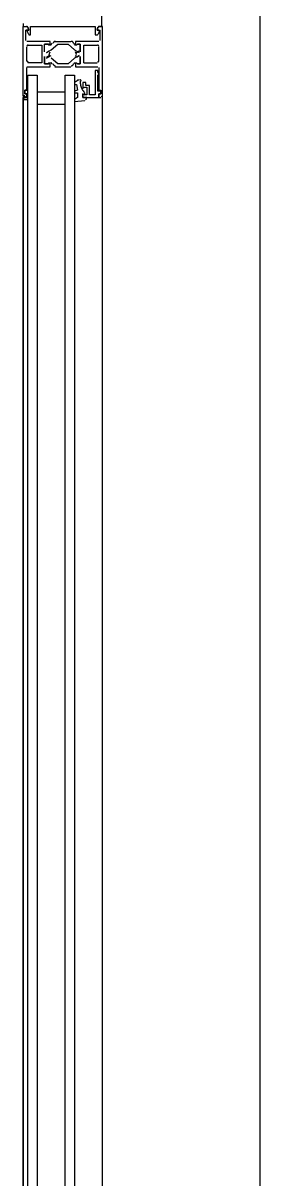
# Model space of a CAD drawing. Header units: millimetres. Extents: x 7649 to 34105, y 3983 to 25377.
# Drawn here: x 8473 to 8607, y 16413 to 17066 of the extents above; entities that cross this region are included whole.
import ezdxf

# ---------------------------------------------------------------- set-up
doc = ezdxf.new("R2010")
doc.units = ezdxf.units.MM

msp = doc.modelspace()

# ---------------------------------------------------------------- linework, layer by layer
at = {"layer": 'GEOMETRY', "color": 7}
for p, q in [((8606.71944, 19536.48056), (8606.71944, 14604.64722)), ((8517.29028, 17063.68472), (8517.29028, 17074.79722)), ((8472.84028, 17065.27222), (8472.84028, 17063.68472)), ((8472.84028, 17063.68472), (8474.42778, 17063.68472)), ((8472.84028, 17024.52639), (8472.84028, 17063.68472)), ((8472.84028, 17063.68472), (8474.42778, 17063.68472)), ((8474.42778, 17063.68472), (8475.48611, 17063.68472)), ((8474.78114, 17063.67977), (8474.69236, 17063.68472)), ((8474.78114, 17063.67977), (8474.69236, 17063.68472)), ((8474.86743, 17063.66524), (8474.78114, 17063.67977)), ((8474.86743, 17063.66524), (8474.78114, 17063.67977)), ((8474.95064, 17063.6416), (8474.86743, 17063.66524)), ((8474.95064, 17063.6416), (8474.86743, 17063.66524)), ((8475.03014, 17063.60931), (8474.95064, 17063.6416)), ((8475.03014, 17063.60931), (8474.95064, 17063.6416)), ((8475.10531, 17063.56886), (8475.03014, 17063.60931)), ((8475.10531, 17063.56886), (8475.03014, 17063.60931)), ((8475.17556, 17063.5207), (8475.10531, 17063.56886)), ((8475.17556, 17063.5207), (8475.10531, 17063.56886)), ((8475.24025, 17063.46532), (8475.17556, 17063.5207)), ((8475.24025, 17063.46532), (8475.17556, 17063.5207)), ((8475.29879, 17063.40318), (8475.24025, 17063.46532)), ((8475.29879, 17063.40318), (8475.24025, 17063.46532)), ((8475.35055, 17063.33475), (8475.29879, 17063.40318)), ((8475.35055, 17063.33475), (8475.29879, 17063.40318)), ((8475.39493, 17063.2605), (8475.35055, 17063.33475)), ((8475.39493, 17063.2605), (8475.35055, 17063.33475)), ((8475.4313, 17063.1809), (8475.39493, 17063.2605)), ((8475.4313, 17063.1809), (8475.39493, 17063.2605)), ((8475.45906, 17063.09643), (8475.4313, 17063.1809)), ((8475.45906, 17063.09643), (8475.4313, 17063.1809)), ((8476.01528, 17061.56806), (8475.48611, 17063.15556)), ((8475.48611, 17063.15556), (8476.01528, 17061.56806)), ((8477.07361, 17058.92222), (8477.07361, 17063.68472)), ((8477.07361, 17063.68472), (8513.58611, 17063.68472)), ((8513.58611, 17063.68472), (8513.58611, 17058.92222)), ((8515.17361, 17063.15556), (8514.64444, 17061.56806)), ((8514.64444, 17061.56806), (8515.17361, 17063.15556)), ((8515.22842, 17063.1809), (8515.20066, 17063.09643)), ((8515.22842, 17063.1809), (8515.20066, 17063.09643)), ((8515.2648, 17063.2605), (8515.22842, 17063.1809)), ((8515.2648, 17063.2605), (8515.22842, 17063.1809)), ((8515.30917, 17063.33475), (8515.2648, 17063.2605)), ((8515.30917, 17063.33475), (8515.2648, 17063.2605)), ((8515.36093, 17063.40318), (8515.30917, 17063.33475)), ((8515.36093, 17063.40318), (8515.30917, 17063.33475)), ((8515.41947, 17063.46532), (8515.36093, 17063.40318)), ((8515.41947, 17063.46532), (8515.36093, 17063.40318)), ((8515.48417, 17063.5207), (8515.41947, 17063.46532)), ((8515.48417, 17063.5207), (8515.41947, 17063.46532)), ((8515.55441, 17063.56886), (8515.48417, 17063.5207)), ((8515.55441, 17063.56886), (8515.48417, 17063.5207)), ((8515.62959, 17063.60931), (8515.55441, 17063.56886)), ((8515.62959, 17063.60931), (8515.55441, 17063.56886)), ((8515.70908, 17063.6416), (8515.62959, 17063.60931)), ((8515.70908, 17063.6416), (8515.62959, 17063.60931)), ((8517.81944, 17063.68472), (8515.70278, 17063.68472)), ((8515.70278, 17063.68472), (8517.29028, 17063.68472)), ((8515.79229, 17063.66524), (8515.70908, 17063.6416)), ((8515.79229, 17063.66524), (8515.70908, 17063.6416)), ((8515.87858, 17063.67977), (8515.79229, 17063.66524)), ((8515.87858, 17063.67977), (8515.79229, 17063.66524)), ((8515.96736, 17063.68472), (8515.87858, 17063.67977)), ((8515.96736, 17063.68472), (8515.87858, 17063.67977)), ((8517.81944, 17024.52639), (8517.81944, 17063.68472)), ((8474.42778, 17055.74722), (8474.42778, 17061.56806)), ((8474.42778, 17061.56806), (8476.01528, 17061.56806)), ((8476.01528, 17061.56806), (8474.42778, 17061.56806)), ((8475.00235, 17061.68765), (8475.04737, 17061.41257)), ((8475.04737, 17061.41257), (8475.10731, 17061.14145)), ((8475.10731, 17061.14145), (8475.18188, 17060.87485)), ((8475.18188, 17060.87485), (8475.2708, 17060.61334)), ((8475.2708, 17060.61334), (8475.3738, 17060.35747)), ((8475.3738, 17060.35747), (8475.49058, 17060.10782)), ((8475.49058, 17060.10782), (8475.62086, 17059.86494)), ((8475.62086, 17059.86494), (8475.76437, 17059.62939)), ((8475.76437, 17059.62939), (8475.92081, 17059.40175)), ((8475.92081, 17059.40175), (8476.08991, 17059.18257)), ((8476.01528, 17058.92222), (8477.07361, 17058.92222)), ((8476.08991, 17059.18257), (8476.27139, 17058.97242)), ((8476.27139, 17058.97242), (8476.46496, 17058.77185)), ((8513.58611, 17058.92222), (8514.64444, 17058.92222)), ((8514.64444, 17061.56806), (8516.23194, 17061.56806)), ((8515.70278, 17061.56806), (8514.64444, 17061.56806)), ((8514.72393, 17058.77185), (8514.9175, 17058.97242)), ((8514.9175, 17058.97242), (8515.09897, 17059.18257)), ((8515.09897, 17059.18257), (8515.26808, 17059.40175)), ((8515.26808, 17059.40175), (8515.42452, 17059.62939)), ((8515.42452, 17059.62939), (8515.56803, 17059.86494)), ((8515.56803, 17059.86494), (8515.69831, 17060.10782)), ((8515.69831, 17060.10782), (8515.81509, 17060.35747)), ((8515.81509, 17060.35747), (8515.91808, 17060.61334)), ((8515.91808, 17060.61334), (8516.00701, 17060.87485)), ((8516.00701, 17060.87485), (8516.08158, 17061.14145)), ((8516.08158, 17061.14145), (8516.14152, 17061.41257)), ((8516.14152, 17061.41257), (8516.18654, 17061.68765)), ((8516.23194, 17061.56806), (8516.23194, 17055.74722)), ((8488.18611, 17055.21806), (8474.95694, 17055.21806)), ((8474.96419, 17052.41535), (8474.95694, 17052.30764)), ((8474.95694, 17044.10556), (8474.95694, 17052.04306)), ((8474.9853, 17052.51865), (8474.96419, 17052.41535)), ((8475.01932, 17052.6166), (8474.9853, 17052.51865)), ((8475.06531, 17052.70826), (8475.01932, 17052.6166)), ((8475.12233, 17052.79268), (8475.06531, 17052.70826)), ((8475.18943, 17052.86891), (8475.12233, 17052.79268)), ((8475.26566, 17052.936), (8475.18943, 17052.86891)), ((8475.35007, 17052.99302), (8475.26566, 17052.936)), ((8475.44173, 17053.03901), (8475.35007, 17052.99302)), ((8475.53968, 17053.07304), (8475.44173, 17053.03901)), ((8475.48611, 17053.10139), (8483.42361, 17053.10139)), ((8475.64299, 17053.09414), (8475.53968, 17053.07304)), ((8475.75069, 17053.10139), (8475.64299, 17053.09414)), ((8483.42361, 17053.10139), (8483.42361, 17043.04722)), ((8487.12778, 17053.63056), (8485.01111, 17053.63056)), ((8485.01111, 17049.39722), (8485.01111, 17053.63056)), ((8485.01111, 17053.63056), (8487.12778, 17053.63056)), ((8485.01111, 17049.39722), (8485.01111, 17053.63056)), ((8486.06944, 17048.86806), (8488.71528, 17050.45556)), ((8486.06944, 17048.86806), (8487.65694, 17049.92639)), ((8487.65694, 17053.10139), (8487.12778, 17053.63056)), ((8487.12778, 17053.63056), (8487.65694, 17053.10139)), ((8487.65694, 17053.10139), (8488.18611, 17053.63056)), ((8488.71528, 17053.10139), (8487.65694, 17053.10139)), ((8487.65694, 17047.80972), (8488.18611, 17049.39722)), ((8488.18611, 17053.63056), (8488.18611, 17055.21806)), ((8488.60525, 17053.64575), (8488.68354, 17053.66546)), ((8488.68354, 17053.66546), (8488.75845, 17053.69261)), ((8488.71528, 17050.45556), (8492.41944, 17053.63056)), ((8488.75845, 17053.69261), (8488.82958, 17053.72678)), ((8488.82958, 17053.72678), (8488.89652, 17053.76756)), ((8488.89652, 17053.76756), (8488.95884, 17053.81452)), ((8488.95884, 17053.81452), (8489.01614, 17053.86725)), ((8489.01614, 17053.86725), (8489.06801, 17053.92534)), ((8489.06801, 17053.92534), (8489.11404, 17053.98836)), ((8489.11404, 17053.98836), (8489.15381, 17054.05589)), ((8489.15381, 17054.05589), (8489.18691, 17054.12753)), ((8489.18691, 17054.12753), (8489.21294, 17054.20284)), ((8489.21294, 17054.20284), (8489.23147, 17054.28141)), ((8489.83278, 17054.28663), (8489.79522, 17054.1333)), ((8489.88718, 17054.43182), (8489.83278, 17054.28663)), ((8489.95724, 17054.56787), (8489.88718, 17054.43182)), ((8490.04176, 17054.69379), (8489.95724, 17054.56787)), ((8490.13956, 17054.8086), (8490.04176, 17054.69379)), ((8490.24946, 17054.9113), (8490.13956, 17054.8086)), ((8490.37027, 17055.00091), (8490.24946, 17054.9113)), ((8490.50081, 17055.07645), (8490.37027, 17055.00091)), ((8490.63989, 17055.13692), (8490.50081, 17055.07645)), ((8490.78632, 17055.18134), (8490.63989, 17055.13692)), ((8490.93893, 17055.20871), (8490.78632, 17055.18134)), ((8490.83194, 17055.21806), (8499.82778, 17055.21806)), ((8491.09653, 17055.21806), (8490.93893, 17055.20871)), ((8492.41944, 17053.63056), (8498.24028, 17053.63056)), ((8498.24028, 17053.63056), (8501.94444, 17050.45556)), ((8500.24996, 17055.20871), (8500.09236, 17055.21806)), ((8500.40256, 17055.18134), (8500.24996, 17055.20871)), ((8500.549, 17055.13692), (8500.40256, 17055.18134)), ((8500.68808, 17055.07645), (8500.549, 17055.13692)), ((8500.81862, 17055.00091), (8500.68808, 17055.07645)), ((8500.93943, 17054.9113), (8500.81862, 17055.00091)), ((8501.04933, 17054.8086), (8500.93943, 17054.9113)), ((8501.14713, 17054.69379), (8501.04933, 17054.8086)), ((8501.23165, 17054.56787), (8501.14713, 17054.69379)), ((8501.3017, 17054.43182), (8501.23165, 17054.56787)), ((8501.3561, 17054.28663), (8501.3017, 17054.43182)), ((8501.39367, 17054.1333), (8501.3561, 17054.28663)), ((8501.42825, 17054.28141), (8501.44821, 17054.19796)), ((8501.44821, 17054.19796), (8501.47657, 17054.11831)), ((8501.47657, 17054.11831), (8501.51283, 17054.04295)), ((8501.51283, 17054.04295), (8501.55647, 17053.97235)), ((8501.55647, 17053.97235), (8501.60699, 17053.90699)), ((8501.60699, 17053.90699), (8501.66389, 17053.84736)), ((8501.66389, 17053.84736), (8501.72664, 17053.79394)), ((8501.72664, 17053.79394), (8501.79475, 17053.7472)), ((8501.79475, 17053.7472), (8501.86771, 17053.70763)), ((8501.86771, 17053.70763), (8501.945, 17053.67569)), ((8503.00278, 17053.10139), (8501.94444, 17053.10139)), ((8501.94444, 17050.45556), (8504.59028, 17048.86806)), ((8501.945, 17053.67569), (8502.02613, 17053.65189)), ((8502.02613, 17053.65189), (8502.11058, 17053.63668)), ((8515.70278, 17055.21806), (8502.47361, 17055.21806)), ((8502.47361, 17055.21806), (8502.47361, 17053.63056)), ((8502.47361, 17053.63056), (8503.00278, 17053.10139)), ((8503.00278, 17047.80972), (8502.47361, 17049.39722)), ((8503.53194, 17053.63056), (8503.00278, 17053.10139)), ((8503.00278, 17053.10139), (8503.53194, 17053.63056)), ((8503.00278, 17048.86806), (8504.59028, 17049.92639)), ((8505.11944, 17053.63056), (8503.53194, 17053.63056)), ((8503.53194, 17053.63056), (8505.11944, 17053.63056)), ((8505.11944, 17049.39722), (8505.11944, 17053.63056)), ((8505.11944, 17053.63056), (8505.11944, 17049.39722)), ((8507.23611, 17043.04722), (8507.23611, 17053.10139)), ((8507.23611, 17053.10139), (8514.64444, 17053.10139)), ((8515.01674, 17053.09414), (8514.90903, 17053.10139)), ((8515.12004, 17053.07304), (8515.01674, 17053.09414)), ((8515.21799, 17053.03901), (8515.12004, 17053.07304)), ((8515.30965, 17052.99302), (8515.21799, 17053.03901)), ((8515.39407, 17052.936), (8515.30965, 17052.99302)), ((8515.47029, 17052.86891), (8515.39407, 17052.936)), ((8515.53739, 17052.79268), (8515.47029, 17052.86891)), ((8515.59441, 17052.70826), (8515.53739, 17052.79268)), ((8515.6404, 17052.6166), (8515.59441, 17052.70826)), ((8515.67442, 17052.51865), (8515.6404, 17052.6166)), ((8515.69553, 17052.41535), (8515.67442, 17052.51865)), ((8515.70278, 17052.30764), (8515.69553, 17052.41535)), ((8515.70278, 17044.10556), (8515.70278, 17052.04306)), ((8474.95694, 17044.37014), (8474.96419, 17044.26243)), ((8474.96419, 17044.26243), (8474.9853, 17044.15913)), ((8474.9853, 17044.15913), (8475.01932, 17044.06117)), ((8475.01932, 17044.06117), (8475.06531, 17043.96952)), ((8475.06531, 17043.96952), (8475.12233, 17043.8851)), ((8475.12233, 17043.8851), (8475.18943, 17043.80887)), ((8475.18943, 17043.80887), (8475.26566, 17043.74178)), ((8475.26566, 17043.74178), (8475.35007, 17043.68476)), ((8475.35007, 17043.68476), (8475.44173, 17043.63877)), ((8475.44173, 17043.63877), (8475.53968, 17043.60474)), ((8483.42361, 17043.04722), (8475.48611, 17043.04722)), ((8475.53968, 17043.60474), (8475.64299, 17043.58363)), ((8475.64299, 17043.58363), (8475.75069, 17043.57639)), ((8485.01111, 17046.75139), (8485.01111, 17042.51806)), ((8485.01111, 17042.51806), (8485.01111, 17046.75139)), ((8486.06944, 17045.69306), (8488.71528, 17047.28056)), ((8486.06944, 17046.22222), (8487.65694, 17047.28056)), ((8487.12778, 17042.51806), (8487.65694, 17043.04722)), ((8487.65694, 17043.04722), (8487.12778, 17042.51806)), ((8488.18611, 17046.75139), (8487.65694, 17047.80972)), ((8487.65694, 17043.04722), (8488.18611, 17043.04722)), ((8488.18611, 17042.51806), (8487.65694, 17043.04722)), ((8488.64819, 17043.02229), (8488.56551, 17043.03888)), ((8488.72752, 17042.99744), (8488.64819, 17043.02229)), ((8492.41944, 17042.51806), (8488.71528, 17045.69306)), ((8488.80303, 17042.9648), (8488.72752, 17042.99744)), ((8488.87423, 17042.92482), (8488.80303, 17042.9648)), ((8488.94065, 17042.87797), (8488.87423, 17042.92482)), ((8489.00181, 17042.82471), (8488.94065, 17042.87797)), ((8489.05723, 17042.7655), (8489.00181, 17042.82471)), ((8489.10643, 17042.7008), (8489.05723, 17042.7655)), ((8501.94444, 17045.69306), (8498.24028, 17042.51806)), ((8501.58734, 17042.74698), (8501.5426, 17042.68468)), ((8501.63776, 17042.80456), (8501.58734, 17042.74698)), ((8501.69349, 17042.85702), (8501.63776, 17042.80456)), ((8501.75414, 17042.90397), (8501.69349, 17042.85702)), ((8501.81931, 17042.945), (8501.75414, 17042.90397)), ((8501.88863, 17042.97972), (8501.81931, 17042.945)), ((8501.96171, 17043.00772), (8501.88863, 17042.97972)), ((8504.59028, 17047.28056), (8501.94444, 17045.69306)), ((8501.94444, 17043.04722), (8503.00278, 17043.04722)), ((8502.03816, 17043.02861), (8501.96171, 17043.00772)), ((8502.47361, 17046.75139), (8503.00278, 17047.80972)), ((8503.00278, 17043.04722), (8502.47361, 17042.51806)), ((8503.00278, 17046.22222), (8504.59028, 17047.28056)), ((8503.00278, 17043.04722), (8503.53194, 17042.51806)), ((8503.53194, 17042.51806), (8503.00278, 17043.04722)), ((8505.11944, 17042.51806), (8505.11944, 17046.75139)), ((8505.11944, 17046.75139), (8505.11944, 17042.51806)), ((8507.23611, 17043.04722), (8514.64444, 17043.04722)), ((8514.90903, 17043.57639), (8515.01674, 17043.58363)), ((8515.01674, 17043.58363), (8515.12004, 17043.60474)), ((8515.12004, 17043.60474), (8515.21799, 17043.63877)), ((8515.21799, 17043.63877), (8515.30965, 17043.68476)), ((8515.30965, 17043.68476), (8515.39407, 17043.74178)), ((8515.39407, 17043.74178), (8515.47029, 17043.80887)), ((8515.47029, 17043.80887), (8515.53739, 17043.8851)), ((8515.53739, 17043.8851), (8515.59441, 17043.96952)), ((8515.59441, 17043.96952), (8515.6404, 17044.06117)), ((8515.6404, 17044.06117), (8515.67442, 17044.15913)), ((8515.67442, 17044.15913), (8515.69553, 17044.26243)), ((8515.69553, 17044.26243), (8515.70278, 17044.37014)), ((8474.95694, 17040.93056), (8488.18611, 17040.93056)), ((8474.95694, 17027.70139), (8474.95694, 17040.40139)), ((8485.01111, 17042.51806), (8487.12778, 17042.51806)), ((8487.12778, 17042.51806), (8485.01111, 17042.51806)), ((8488.18611, 17040.93056), (8488.18611, 17042.51806)), ((8489.14893, 17042.63108), (8489.10643, 17042.7008)), ((8489.18426, 17042.55679), (8489.14893, 17042.63108)), ((8489.21193, 17042.4784), (8489.18426, 17042.55679)), ((8489.23147, 17042.39636), (8489.21193, 17042.4784)), ((8489.79522, 17042.54448), (8489.83278, 17042.39115)), ((8489.83278, 17042.39115), (8489.88718, 17042.24596)), ((8489.88718, 17042.24596), (8489.95724, 17042.10991)), ((8489.95724, 17042.10991), (8490.04176, 17041.98399)), ((8490.04176, 17041.98399), (8490.13956, 17041.86918)), ((8490.13956, 17041.86918), (8490.24946, 17041.76648)), ((8490.24946, 17041.76648), (8490.37027, 17041.67686)), ((8490.37027, 17041.67686), (8490.50081, 17041.60133)), ((8490.50081, 17041.60133), (8490.63989, 17041.54086)), ((8490.63989, 17041.54086), (8490.78632, 17041.49644)), ((8490.78632, 17041.49644), (8490.93893, 17041.46907)), ((8490.83194, 17040.93056), (8499.82778, 17040.93056)), ((8490.93893, 17041.46907), (8491.09653, 17041.45972)), ((8498.24028, 17042.51806), (8492.41944, 17042.51806)), ((8500.09236, 17041.45972), (8500.24996, 17041.46907)), ((8500.24996, 17041.46907), (8500.40256, 17041.49644)), ((8500.40256, 17041.49644), (8500.549, 17041.54086)), ((8500.549, 17041.54086), (8500.68808, 17041.60133)), ((8500.68808, 17041.60133), (8500.81862, 17041.67686)), ((8500.81862, 17041.67686), (8500.93943, 17041.76648)), ((8500.93943, 17041.76648), (8501.04933, 17041.86918)), ((8501.04933, 17041.86918), (8501.14713, 17041.98399)), ((8501.14713, 17041.98399), (8501.23165, 17042.10991)), ((8501.23165, 17042.10991), (8501.3017, 17042.24596)), ((8501.3017, 17042.24596), (8501.3561, 17042.39115)), ((8501.3561, 17042.39115), (8501.39367, 17042.54448)), ((8501.44637, 17042.47351), (8501.42825, 17042.39636)), ((8501.47173, 17042.54755), (8501.44637, 17042.47351)), ((8501.50393, 17042.61807), (8501.47173, 17042.54755)), ((8501.5426, 17042.68468), (8501.50393, 17042.61807)), ((8502.47361, 17042.51806), (8502.47361, 17040.93056)), ((8502.47361, 17040.93056), (8515.17361, 17040.93056)), ((8503.53194, 17042.51806), (8505.11944, 17042.51806)), ((8505.11944, 17042.51806), (8503.53194, 17042.51806)), ((8515.17361, 17038.81389), (8513.58611, 17038.81389)), ((8513.58611, 17038.81389), (8513.58611, 17025.05556)), ((8515.17361, 17037.75556), (8515.17361, 17038.81389)), ((8515.70278, 17036.69722), (8515.17361, 17037.75556)), ((8515.17361, 17036.16806), (8515.70278, 17036.69722)), ((8515.70278, 17040.40139), (8515.70278, 17027.70139)), ((8474.95694, 17034.05139), (8474.95694, 17027.70139)), ((8475.48611, 17034.05139), (8474.95694, 17034.05139)), ((8475.48611, 17022.40972), (8475.48611, 17034.05139)), ((8501.94444, 17031.93472), (8501.94444, 17030.87639)), ((8501.94444, 17030.87639), (8503.00278, 17030.87639)), ((8501.99677, 17032.48119), (8502.19048, 17032.50902)), ((8502.19048, 17032.50902), (8502.38081, 17032.54954)), ((8502.38081, 17032.54954), (8502.56718, 17032.60244)), ((8502.56718, 17032.60244), (8502.74905, 17032.66739)), ((8502.74905, 17032.66739), (8502.92585, 17032.74408)), ((8502.92585, 17032.74408), (8503.09701, 17032.83221)), ((8503.00278, 17030.87639), (8503.53194, 17027.70139)), ((8503.09701, 17032.83221), (8503.26197, 17032.93146)), ((8503.26197, 17032.93146), (8503.42017, 17033.04152)), ((8503.42017, 17033.04152), (8503.57104, 17033.16206)), ((8503.53194, 17033.52222), (8504.59028, 17033.52222)), ((8503.57104, 17033.16206), (8503.71403, 17033.29278)), ((8503.71403, 17033.29278), (8503.84858, 17033.43337)), ((8503.84858, 17033.43337), (8503.97411, 17033.58351)), ((8504.9097, 17033.52033), (8504.85486, 17033.52222)), ((8504.96395, 17033.51469), (8504.9097, 17033.52033)), ((8505.01744, 17033.5054), (8504.96395, 17033.51469)), ((8505.06999, 17033.49252), (8505.01744, 17033.5054)), ((8505.12142, 17033.47613), (8505.06999, 17033.49252)), ((8505.14008, 17032.78073), (8505.11944, 17032.18077)), ((8505.11944, 17032.18077), (8505.14243, 17031.58494)), ((8505.17158, 17033.4563), (8505.12142, 17033.47613)), ((8505.14243, 17031.58494), (8505.20822, 17030.9954)), ((8505.22027, 17033.43312), (8505.17158, 17033.4563)), ((8505.20822, 17030.9954), (8505.31599, 17030.41434)), ((8505.26732, 17033.40665), (8505.22027, 17033.43312)), ((8505.31256, 17033.37698), (8505.26732, 17033.40665)), ((8505.35582, 17033.34417), (8505.31256, 17033.37698)), ((8505.31599, 17030.41434), (8505.46491, 17029.84392)), ((8505.39692, 17033.30832), (8505.35582, 17033.34417)), ((8505.43568, 17033.26948), (8505.39692, 17033.30832)), ((8505.47167, 17033.22806), (8505.43568, 17033.26948)), ((8505.46491, 17029.84392), (8505.65414, 17029.28634)), ((8505.50452, 17033.18453), (8505.47167, 17033.22806)), ((8505.53418, 17033.13905), (8505.50452, 17033.18453)), ((8505.56057, 17033.09182), (8505.53418, 17033.13905)), ((8505.58363, 17033.04301), (8505.56057, 17033.09182)), ((8505.60331, 17032.9928), (8505.58363, 17033.04301)), ((8505.61953, 17032.94137), (8505.60331, 17032.9928)), ((8505.63223, 17032.88889), (8505.61953, 17032.94137)), ((8505.64136, 17032.83556), (8505.63223, 17032.88889)), ((8505.64684, 17032.78155), (8505.64136, 17032.83556)), ((8505.64662, 17032.67221), (8505.64861, 17032.72704)), ((8505.64861, 17032.72704), (8505.64684, 17032.78155)), ((8508.29444, 17031.93472), (8506.70694, 17031.93472)), ((8506.70694, 17031.93472), (8506.70694, 17028.75972)), ((8508.29444, 17030.34722), (8508.29444, 17031.93472)), ((8510.41111, 17030.34722), (8508.29444, 17030.34722)), ((8510.41111, 17025.05556), (8510.41111, 17030.34722)), ((8515.17361, 17027.17222), (8515.17361, 17036.16806)), ((8472.84028, 17024.52639), (8472.84028, 15857.71389)), ((8472.84028, 15857.71389), (8472.84028, 17023.46806)), ((8473.36944, 17024.79097), (8473.37669, 17024.68326)), ((8474.95694, 17023.46806), (8473.36944, 17023.46806)), ((8473.36944, 17023.46806), (8473.36944, 17022.93889)), ((8473.37669, 17024.68326), (8473.3978, 17024.57996)), ((8473.3978, 17024.57996), (8473.43182, 17024.48201)), ((8473.43182, 17024.48201), (8473.47781, 17024.39035)), ((8473.47781, 17024.39035), (8473.53483, 17024.30593)), ((8473.53483, 17024.30593), (8473.60193, 17024.22971)), ((8473.60193, 17024.22971), (8473.67816, 17024.16261)), ((8473.67816, 17024.16261), (8473.76257, 17024.10559)), ((8473.76257, 17024.10559), (8473.85423, 17024.0596)), ((8473.85423, 17024.0596), (8473.95218, 17024.02558)), ((8474.95694, 17027.70139), (8473.89861, 17027.70139)), ((8473.89861, 17027.70139), (8473.89861, 17025.58472)), ((8473.89861, 17025.58472), (8473.89861, 17027.70139)), ((8473.89861, 17027.70139), (8474.95694, 17027.70139)), ((8473.89861, 17025.58472), (8474.95694, 17025.58472)), ((8474.95694, 17025.58472), (8473.89861, 17025.58472)), ((8473.89861, 17023.46806), (8474.95694, 17023.46806)), ((8473.95218, 17024.02558), (8474.05549, 17024.00447)), ((8474.05549, 17024.00447), (8474.16319, 17023.99722)), ((8474.95694, 17025.58472), (8474.95694, 17023.46806)), ((8474.95694, 17023.46806), (8474.95694, 17025.58472)), ((8480.77778, 17026.64306), (8496.65278, 17026.64306)), ((8503.53194, 17027.70139), (8501.94444, 17027.17222)), ((8501.94444, 17027.17222), (8501.94444, 17026.11389)), ((8501.94444, 17026.11389), (8503.53194, 17026.11389)), ((8503.53194, 17023.46806), (8501.94444, 17022.40972)), ((8503.53194, 17026.11389), (8503.53194, 17023.46806)), ((8505.65414, 17029.28634), (8505.88288, 17028.74376)), ((8505.88288, 17028.74376), (8506.15028, 17028.21836)), ((8506.15028, 17028.21836), (8506.45552, 17027.71232)), ((8506.45552, 17027.71232), (8506.79777, 17027.22781)), ((8506.70694, 17028.75972), (8507.76528, 17029.28889)), ((8506.70694, 17023.46806), (8506.70694, 17025.58472)), ((8506.70694, 17025.58472), (8507.76528, 17025.05556)), ((8507.76528, 17025.05556), (8506.70694, 17025.58472)), ((8506.70694, 17025.58472), (8506.70694, 17023.46806)), ((8508.82361, 17023.46806), (8506.70694, 17023.46806)), ((8506.70694, 17023.46806), (8515.70278, 17023.46806)), ((8506.79777, 17027.22781), (8507.17621, 17026.76702)), ((8507.17621, 17026.76702), (8507.59001, 17026.33212)), ((8507.76528, 17029.28889), (8508.82361, 17029.28889)), ((8507.76528, 17025.05556), (8507.76528, 17026.11389)), ((8508.82361, 17025.05556), (8507.76528, 17025.05556)), ((8508.29444, 17022.40972), (8508.82361, 17023.46806)), ((8508.82361, 17029.28889), (8508.82361, 17025.05556)), ((8513.58611, 17025.05556), (8510.41111, 17025.05556)), ((8516.76111, 17027.17222), (8515.17361, 17027.17222)), ((8515.70278, 17027.70139), (8516.76111, 17027.70139)), ((8515.70278, 17023.46806), (8515.70278, 17025.58472)), ((8515.70278, 17025.58472), (8516.76111, 17025.58472)), ((8516.76111, 17025.58472), (8515.70278, 17025.58472)), ((8515.70278, 17025.58472), (8515.70278, 17023.46806)), ((8515.70278, 17023.46806), (8516.76111, 17023.46806)), ((8516.76111, 17027.70139), (8516.76111, 17025.58472)), ((8516.76111, 17025.58472), (8516.76111, 17027.17222)), ((8517.02569, 17023.99722), (8517.1334, 17024.00447)), ((8517.1334, 17024.00447), (8517.23671, 17024.02558)), ((8517.23671, 17024.02558), (8517.33466, 17024.0596)), ((8517.33466, 17024.0596), (8517.42632, 17024.10559)), ((8517.42632, 17024.10559), (8517.51073, 17024.16261)), ((8517.51073, 17024.16261), (8517.58696, 17024.22971)), ((8517.58696, 17024.22971), (8517.65406, 17024.30593)), ((8517.65406, 17024.30593), (8517.71107, 17024.39035)), ((8517.71107, 17024.39035), (8517.75707, 17024.48201)), ((8517.75707, 17024.48201), (8517.79109, 17024.57996)), ((8517.79109, 17024.57996), (8517.8122, 17024.68326)), ((8517.8122, 17024.68326), (8517.81944, 17024.79097)), ((8517.81944, 15856.65556), (8517.81944, 17024.52639)), ((8473.36944, 17022.40972), (8475.48611, 17022.40972)), ((8480.77778, 17019.76389), (8496.65278, 17019.76389)), ((8501.94444, 17022.40972), (8501.94444, 17021.35139)), ((8501.94444, 17021.35139), (8507.76528, 17021.88056)), ((8508.09902, 17022.41274), (8508.16474, 17022.42126)), ((8508.16474, 17022.42126), (8508.22896, 17022.43509)), ((8508.22896, 17022.43509), (8508.2914, 17022.45404)), ((8508.2914, 17022.45404), (8508.35179, 17022.47793)), ((8508.35179, 17022.47793), (8508.40985, 17022.50658)), ((8508.40985, 17022.50658), (8508.46529, 17022.53982)), ((8508.46529, 17022.53982), (8508.51785, 17022.57745)), ((8508.51785, 17022.57745), (8508.56725, 17022.6193)), ((8508.56725, 17022.6193), (8508.61321, 17022.66518)), ((8508.61321, 17022.66518), (8508.65545, 17022.71491)), ((8508.65545, 17022.71491), (8508.6937, 17022.76832)), ((8508.6937, 17022.76832), (8508.72768, 17022.82521))]:
    msp.add_line(p, q, dxfattribs=at)
at = {"layer": 'RECTANGLES', "color": 7}
for p, q in [((8475.48611, 17036.16806), (8480.77778, 17036.16806)), ((8475.48611, 15846.07222), (8475.48611, 17036.16806)), ((8480.77778, 17036.16806), (8480.77778, 15846.07222)), ((8496.65278, 17036.16806), (8501.94444, 17036.16806)), ((8496.65278, 15846.07222), (8496.65278, 17036.16806)), ((8501.94444, 17036.16806), (8501.94444, 15846.07222))]:
    msp.add_line(p, q, dxfattribs=at)

doc.saveas('drawing.dxf')
